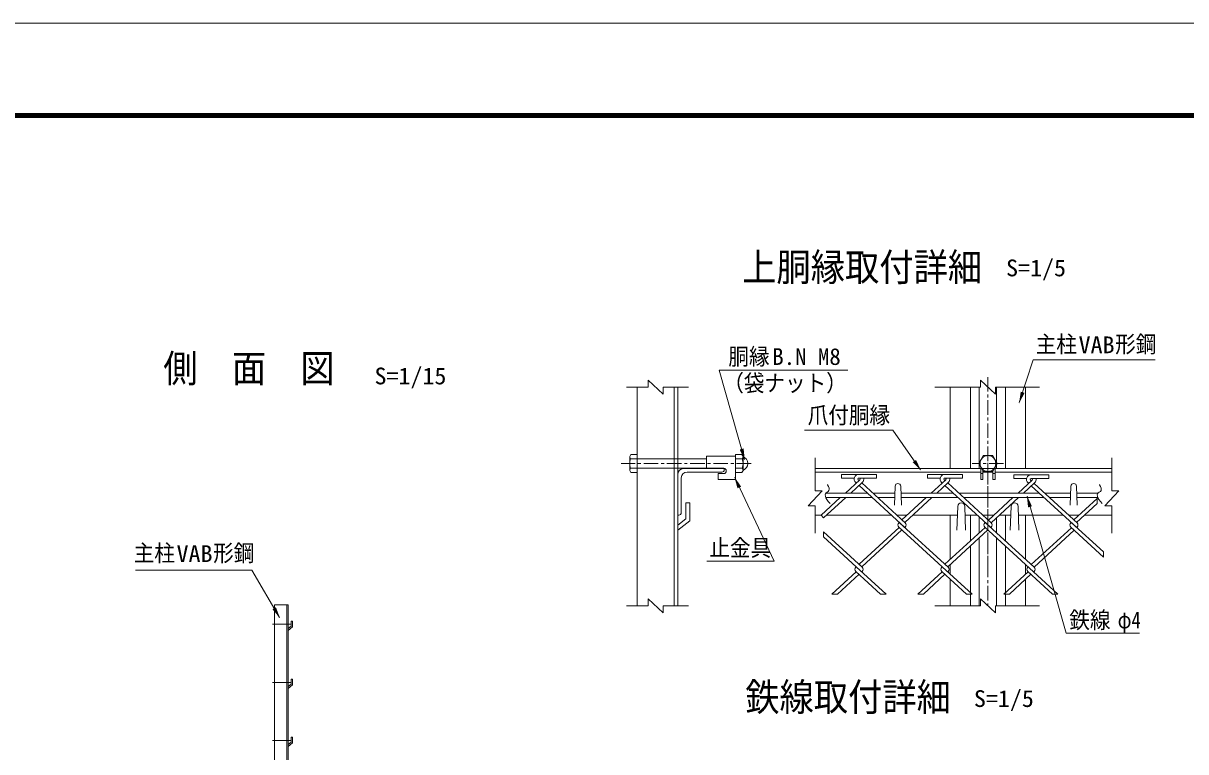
# Model space of a CAD drawing. Units: millimetres, scale not verified, with parts at other scales. Extents: x -4455 to 4455, y -3150 to 3150.
# Drawn here: x -344 to 2659, y 1267 to 3150 of the extents above; entities that cross this region are included whole.
import ezdxf
from ezdxf.enums import TextEntityAlignment as Align

# ---------------------------------------------------------------- set-up
doc = ezdxf.new("R2010")
doc.units = ezdxf.units.MM
doc.header["$LTSCALE"] = 30
doc.linetypes.add('DASHED', pattern=[7.5, 6, -1.5])
doc.linetypes.add('USER1', pattern=[2, 1.25, -0.25, 0.25, -0.25])
for name, color, linetype, lineweight in [('0-2_1部材', 3, 'Continuous', 18), ('0-4_7詳細', 7, 'Continuous', 18), ('0-5_6文字', 3, 'Continuous', 9), ('0-D_D-TTL', 7, 'Continuous', 9)]:
    doc.layers.add(name, color=color, linetype=linetype, lineweight=lineweight)
doc.styles.add('ＭＳ ゴシック', font='')
doc.styles.get('ＭＳ ゴシック').set_extended_font_data('MS Gothic')

msp = doc.modelspace()

# ---------------------------------------------------------------- linework, layer by layer
at = {"layer": '0-2_1部材', "color": 7, "lineweight": 9}
for p, q in [((305.15, 1646.81), (340.16, 1646.81)), ((305.15, 1646.81), (305.15, -63.19)), ((337.16, 1646.81), (337.16, -318.19)), ((340.16, 1586.31), (347.62, 1592.08)), ((351.62, 1605.08), (351.62, 1590.11)), ((340.16, 1581.25), (351.62, 1590.11)), ((340.16, 1436.31), (347.62, 1442.08)), ((347.62, 1455.08), (347.62, 1442.08)), ((351.62, 1455.08), (347.62, 1455.08)), ((351.62, 1455.08), (351.62, 1440.11)), ((340.16, 1431.25), (351.62, 1440.11)), ((340.16, 1286.31), (347.62, 1292.08)), ((351.62, 1305.08), (351.62, 1290.11)), ((340.16, 1281.25), (351.62, 1290.11))]:
    msp.add_line(p, q, dxfattribs=at)
at = {"layer": '0-2_1部材', "color": 1}
for p, q in [((347.62, 1596.81), (300.16, 1596.81)), ((347.62, 1446.81), (300.16, 1446.81)), ((347.62, 1296.81), (300.16, 1296.81))]:
    msp.add_line(p, q, dxfattribs=at)
at = {"layer": '0-2_1部材', "color": 7, "lineweight": 9}
for points in [[(340.16, 1646.81), (340.16, -63.19), (340.16, -318.19)], [(351.62, 1605.08), (347.62, 1605.08), (347.62, 1592.08)], [(351.62, 1305.08), (347.62, 1305.08), (347.62, 1292.08)]]:
    msp.add_lwpolyline(points, dxfattribs=at)
at = {"layer": '0-4_7詳細', "color": 4}
for p, q in [((1270.55, 2210.02), (1270.55, 2228.02)), ((1309.33, 2192.02), (1270.55, 2228.02)), ((2167.47, 2191.97), (2128.7, 2227.97)), ((2128.7, 2209.97), (2128.7, 2227.97)), ((1270.55, 2210.02), (1213.99, 2210.02)), ((1309.33, 2210.02), (1374.6, 2210.02)), ((1309.33, 2210.02), (1309.33, 2192.02)), ((2128.7, 2209.97), (2010.9, 2209.97)), ((2167.47, 2209.97), (2281.42, 2209.97)), ((2167.47, 2209.97), (2167.47, 2191.97)), ((1702.02, 1941.66), (1702.02, 2027.24)), ((2468.42, 1941.66), (2468.42, 2027.24)), ((1720.02, 1941.66), (1684.02, 1902.89)), ((1702.02, 1941.66), (1720.02, 1941.66)), ((1702.02, 1902.89), (1684.02, 1902.89)), ((1702.02, 1902.89), (1702.02, 1832.69)), ((2468.42, 1902.89), (2450.42, 1902.89)), ((2468.42, 1902.89), (2468.42, 1832.69)), ((1270.55, 1644.79), (1270.55, 1662.79)), ((1309.33, 1626.79), (1270.55, 1662.79)), ((2167.47, 1626.79), (2128.7, 1662.79)), ((2128.7, 1644.79), (2128.7, 1662.79)), ((1270.55, 1644.79), (1213.99, 1644.79)), ((1309.33, 1644.79), (1374.6, 1644.79)), ((1309.33, 1644.79), (1309.33, 1626.79)), ((2128.7, 1644.79), (2010.9, 1644.79)), ((2167.47, 1644.79), (2281.42, 1644.79)), ((2167.47, 1644.79), (2167.47, 1626.79))]:
    msp.add_line(p, q, dxfattribs=at)
at = {"layer": '0-4_7詳細', "color": 1, "linetype": 'USER1'}
for p, q in [((2148.09, 2236), (2148.09, 1644.79)), ((1536.44, 2012.57), (1200.19, 2012.57)), ((2188.38, 2012.57), (2107.74, 2012.57)), ((2148.09, 2014.13), (2148.09, 1748.55))]:
    msp.add_line(p, q, dxfattribs=at)
at = {"layer": '0-4_7詳細', "lineweight": 9}
for p, q in [((1241.75, 2210.02), (1241.75, 1644.79)), ((1337.75, 2210.02), (1337.75, 1644.79)), ((1346.75, 2210.02), (1346.75, 1644.79)), ((2050.59, 2209.97), (2050.59, 1999.22)), ((2103.09, 2209.97), (2103.09, 1999.22)), ((2125.59, 2209.97), (2125.59, 1999.22)), ((2170.59, 2209.97), (2170.59, 1999.22)), ((2193.09, 2209.97), (2193.09, 1999.22)), ((2245.59, 2209.97), (2245.59, 1999.22)), ((1222.55, 2030.33), (1225.88, 2036.09)), ((1222.55, 1994.81), (1222.55, 2030.33)), ((1224.61, 2024.57), (1241.75, 2024.57)), ((1225.88, 2036.09), (1241.75, 2036.09)), ((1241.75, 1989.05), (1241.75, 2036.09)), ((1346.75, 2024.57), (1421.18, 2024.57)), ((1421.18, 2031.53), (1496.18, 2031.53)), ((1421.18, 2031.53), (1421.18, 2000.03)), ((1496.18, 1989.05), (1496.18, 2036.09)), ((1512.06, 2036.09), (1496.18, 2036.09)), ((1496.18, 2031.53), (1496.18, 1971.53)), ((1513.32, 2024.57), (1496.18, 2024.57)), ((1515.38, 2030.33), (1512.06, 2036.09)), ((1515.38, 1994.81), (1515.38, 2030.33)), ((1222.55, 1994.81), (1225.88, 1989.05)), ((1224.61, 2000.57), (1241.75, 2000.57)), ((1225.88, 1989.05), (1241.75, 1989.05)), ((1346.75, 2000.57), (1421.18, 2000.57)), ((1346.75, 1879.22), (1346.75, 1984.22)), ((1361.75, 1999.22), (1466.75, 1999.22)), ((1370.75, 1990.22), (1460.75, 1990.22)), ((1421.18, 2000.03), (1465.43, 2000.03)), ((1451.18, 1986.53), (1451.18, 1971.53)), ((1451.18, 1986.53), (1465.43, 1986.53)), ((1466.75, 1999.22), (1466.75, 1996.22)), ((1513.32, 2000.57), (1496.18, 2000.57)), ((1512.06, 1989.05), (1496.18, 1989.05)), ((1515.38, 1994.81), (1512.06, 1989.05)), ((1702.02, 1999.22), (2129.34, 1999.22)), ((1702.02, 1990.22), (2129.34, 1990.22)), ((2283.09, 1999.22), (2013.09, 1999.22)), ((2129.34, 2004.31), (2129.34, 1971.53)), ((2131.81, 2000.03), (2129.34, 2000.03)), ((2135.34, 1986.53), (2129.34, 1986.53)), ((2132.28, 1999.22), (2163.9, 1999.22)), ((2135.34, 1993.92), (2135.34, 1971.53)), ((2135.34, 1990.22), (2160.84, 1990.22)), ((2160.84, 1986.53), (2166.84, 1986.53)), ((2164.37, 2000.03), (2166.84, 2000.03)), ((2166.84, 2004.31), (2166.84, 1971.53)), ((2166.84, 1999.22), (2468.42, 1999.22)), ((2166.84, 1990.22), (2468.42, 1990.22)), ((1355.75, 1885.22), (1355.75, 1975.22)), ((1451.18, 1971.53), (1496.18, 1971.53)), ((1807.94, 1962.1), (1806.5, 1963.42)), ((1822.15, 1962.1), (1823.59, 1963.42)), ((1906.51, 1904.39), (1908.31, 1953.59)), ((1924.51, 1904.39), (1922.71, 1953.59)), ((2135.34, 1971.53), (2129.34, 1971.53)), ((2360.81, 1904.39), (2362.61, 1953.59)), ((2378.81, 1904.39), (2377.01, 1953.59)), ((1729.34, 1924.22), (1849.28, 1924.22)), ((1729.87, 1936.22), (1836.19, 1936.22)), ((1850.4, 1936.22), (1907.68, 1936.22)), ((1863.49, 1924.22), (1907.24, 1924.22)), ((1923.35, 1936.22), (2058.22, 1936.22)), ((1923.79, 1924.22), (2071.31, 1924.22)), ((2072.42, 1936.22), (2280.24, 1936.22)), ((2085.52, 1924.22), (2293.34, 1924.22)), ((2294.45, 1936.22), (2361.98, 1936.22)), ((2307.55, 1924.22), (2361.54, 1924.22)), ((2377.65, 1936.22), (2432.71, 1936.22)), ((2378.09, 1924.22), (2432.17, 1924.22)), ((1367.75, 1910.72), (1367.75, 1869.72)), ((1378.25, 1910.72), (1367.75, 1910.72)), ((1378.25, 1910.72), (1378.25, 1864.56)), ((2067.84, 1840.22), (2070.09, 1901.72)), ((2090.34, 1840.22), (2088.09, 1901.72)), ((2205.84, 1840.22), (2208.09, 1901.72)), ((2228.34, 1840.22), (2226.09, 1901.72)), ((1346.75, 1879.22), (1349.75, 1879.22)), ((1346.75, 1853.49), (1367.75, 1869.72)), ((1346.75, 1840.22), (1378.25, 1864.56)), ((1702.02, 1879.22), (1717.49, 1879.22)), ((1731.7, 1879.22), (1898.39, 1879.22)), ((1912.6, 1879.22), (1939.52, 1879.22)), ((1953.73, 1879.22), (2069.27, 1879.22)), ((2050.59, 1879.22), (2050.59, 1764.53)), ((2088.91, 1879.22), (2120.42, 1879.22)), ((2103.09, 1879.22), (2103.09, 1812.63)), ((2125.59, 1874.49), (2125.59, 1833.25)), ((2134.63, 1879.22), (2163.69, 1879.22)), ((2170.59, 1872.52), (2170.59, 1833.25)), ((2177.9, 1879.22), (2207.27, 1879.22)), ((2193.09, 1879.22), (2193.09, 1812.63)), ((2226.91, 1879.22), (2342.45, 1879.22)), ((2245.59, 1879.22), (2245.59, 1764.53)), ((2356.66, 1879.22), (2383.58, 1879.22)), ((2397.78, 1879.22), (2468.42, 1879.22)), ((2156.26, 1848.34), (2155.19, 1847.36)), ((2125.59, 1820.23), (2125.59, 1644.79)), ((2170.59, 1820.23), (2170.59, 1644.79)), ((2103.09, 1799.61), (2103.09, 1678.63)), ((2193.09, 1799.61), (2193.09, 1678.63)), ((2050.59, 1751.5), (2050.59, 1726.74)), ((2245.59, 1751.5), (2245.59, 1726.74)), ((2050.59, 1713.72), (2050.59, 1644.79)), ((2245.59, 1713.72), (2245.59, 1644.79)), ((2103.09, 1676.61), (2103.09, 1644.79)), ((2193.09, 1676.61), (2193.09, 1644.79))]:
    msp.add_line(p, q, dxfattribs=at)
at = {"layer": '0-4_7詳細', "color": 3, "linetype": 'DASHED'}
for p, q in [((1241.75, 2024.57), (1346.75, 2024.57)), ((1241.75, 2000.57), (1346.75, 2000.57))]:
    msp.add_line(p, q, dxfattribs=at)
at = {"layer": '0-4_7詳細', "color": 3}
for p, q in [((1770.05, 1984.27), (1770.05, 1974.67)), ((1815.48, 1984.27), (1770.05, 1984.27)), ((1814.61, 1984.27), (1860.05, 1984.27)), ((1860.05, 1984.27), (1860.05, 1974.67)), ((2037.51, 1984.27), (1992.07, 1984.27)), ((1992.07, 1984.27), (1992.07, 1974.67)), ((2036.64, 1984.27), (2082.07, 1984.27)), ((2082.07, 1984.27), (2082.07, 1974.67)), ((2215.17, 1983.29), (2215.17, 1973.69)), ((2260.61, 1983.29), (2215.17, 1983.29)), ((2259.74, 1983.29), (2305.17, 1983.29)), ((2305.17, 1983.29), (2305.17, 1973.69)), ((1802.85, 1974.67), (1770.05, 1974.67)), ((1817.1, 1970.5), (1779.7, 1936.22)), ((1823.59, 1963.42), (1793.91, 1936.22)), ((1815.05, 1968.61), (1812.99, 1970.5)), ((1814.61, 1974.67), (1860.05, 1974.67)), ((1815.48, 1974.67), (1814.61, 1974.67)), ((1815.05, 1968.61), (1817.1, 1970.5)), ((1933.17, 1847.36), (1815.05, 1955.59)), ((1934.24, 1859.4), (1822.15, 1962.1)), ((2024.88, 1974.67), (1992.07, 1974.67)), ((2039.13, 1970.5), (2001.72, 1936.22)), ((2045.62, 1963.42), (2015.93, 1936.22)), ((2029.97, 1962.1), (2028.53, 1963.42)), ((2037.07, 1968.61), (2035.02, 1970.5)), ((2036.64, 1974.67), (2082.07, 1974.67)), ((2037.51, 1974.67), (2036.64, 1974.67)), ((2155.19, 1847.36), (2037.07, 1955.59)), ((2156.26, 1859.4), (2044.18, 1962.1)), ((2247.98, 1973.69), (2215.17, 1973.69)), ((2262.23, 1969.52), (2225.89, 1936.22)), ((2268.72, 1962.44), (2240.1, 1936.22)), ((2253.07, 1961.12), (2251.63, 1962.44)), ((2260.17, 1967.63), (2258.12, 1969.52)), ((2259.74, 1973.69), (2305.17, 1973.69)), ((2260.61, 1973.69), (2259.74, 1973.69)), ((2378.29, 1846.38), (2260.17, 1954.61)), ((2379.36, 1858.42), (2267.28, 1961.12)), ((1766.6, 1924.22), (1717.49, 1879.22)), ((1988.63, 1924.22), (1926.06, 1866.89)), ((2002.84, 1924.22), (1933.17, 1860.38)), ((2212.8, 1924.22), (2149.16, 1865.91)), ((2227.01, 1924.22), (2156.26, 1859.4)), ((2430.46, 1922.18), (2370.12, 1866.89)), ((2430.46, 1922.18), (2430.46, 1909.16)), ((2430.46, 1909.16), (2377.22, 1860.38)), ((1934.24, 1859.4), (1926.06, 1866.89)), ((1823.22, 1744.65), (1723.59, 1835.94)), ((1723.59, 1822.92), (1723.59, 1835.94)), ((1918.96, 1847.36), (1815.05, 1752.14)), ((1926.06, 1840.85), (1822.15, 1745.63)), ((1918.96, 1860.38), (1917.88, 1859.4)), ((1918.96, 1860.38), (1917.88, 1859.4)), ((2029.97, 1745.63), (1917.88, 1848.34)), ((2045.25, 1744.65), (1918.96, 1860.38)), ((1934.24, 1848.34), (1933.17, 1847.36)), ((2140.98, 1847.36), (2037.07, 1752.14)), ((2148.09, 1840.85), (2044.18, 1745.63)), ((2140.98, 1860.38), (2139.91, 1859.4)), ((2140.98, 1860.38), (2139.91, 1859.4)), ((2266.21, 1732.61), (2139.91, 1848.34)), ((2267.28, 1744.65), (2140.98, 1860.38)), ((2364.08, 1846.38), (2260.17, 1751.16)), ((2371.19, 1839.87), (2267.28, 1744.65)), ((2363.01, 1860.38), (2361.94, 1859.4)), ((2363.01, 1860.38), (2361.94, 1859.4)), ((2370.12, 1840.85), (2361.94, 1848.34)), ((2446.58, 1770.78), (2361.94, 1848.34)), ((2446.58, 1783.8), (2363.01, 1860.38)), ((2378.29, 1848.34), (2377.22, 1847.36)), ((2378.29, 1848.34), (2377.22, 1847.36)), ((1807.94, 1745.63), (1723.59, 1822.92)), ((2446.58, 1783.8), (2446.58, 1770.78)), ((1807.94, 1745.63), (1806.87, 1744.65)), ((1807.94, 1745.63), (1806.87, 1744.65)), ((1884.95, 1675.07), (1807.94, 1745.63)), ((1823.22, 1744.65), (1815.05, 1752.14)), ((2029.97, 1745.63), (2028.9, 1744.65)), ((2029.97, 1745.63), (2028.9, 1744.65)), ((2106.98, 1675.07), (2029.97, 1745.63)), ((2045.25, 1744.65), (2037.07, 1752.14)), ((2252, 1745.63), (2250.93, 1744.65)), ((2252, 1745.63), (2250.93, 1744.65)), ((1807.94, 1732.61), (1745.14, 1675.07)), ((1815.05, 1726.1), (1759.35, 1675.07)), ((1870.74, 1675.07), (1806.87, 1733.59)), ((1823.22, 1733.59), (1822.15, 1732.61)), ((2029.97, 1732.61), (1967.17, 1675.07)), ((2037.07, 1726.1), (1981.38, 1675.07)), ((2092.77, 1675.07), (2028.9, 1733.59)), ((2045.25, 1733.59), (2044.18, 1732.61)), ((2252, 1732.61), (2189.2, 1675.07)), ((2259.1, 1726.1), (2203.41, 1675.07)), ((2314.8, 1675.07), (2250.93, 1733.59)), ((2259.1, 1726.1), (2250.93, 1733.59)), ((2267.28, 1733.59), (2266.21, 1732.61)), ((2267.28, 1733.59), (2266.21, 1732.61)), ((2329.01, 1675.07), (2266.21, 1732.61)), ((1759.35, 1675.07), (1745.14, 1675.07)), ((1884.95, 1675.07), (1870.74, 1675.07)), ((1981.38, 1675.07), (1967.17, 1675.07)), ((2106.98, 1675.07), (2092.77, 1675.07)), ((2203.41, 1675.07), (2189.2, 1675.07)), ((2329.01, 1675.07), (2314.8, 1675.07))]:
    msp.add_line(p, q, dxfattribs=at)
at = {"layer": '0-4_7詳細', "lineweight": 9}
for points in [[(1786.29, 2254.03), (1454.05, 2254.03), (1519.45, 2023)], [(2580.34, 2280.31), (2264.79, 2280.31), (2229.18, 2169.82)], [(1673.78, 2098.85), (1902.53, 2098.85), (1974.07, 1995.8)], [(2160.84, 1993.92), (2160.84, 1971.53), (2166.84, 1971.53)], [(1422.3, 1759.78), (1595.88, 1759.78), (1493.84, 1975.93)], [(2539.28, 1573.82), (2350.2, 1573.82), (2249.16, 1927.62)]]:
    msp.add_lwpolyline(points, dxfattribs=at)
at = {"layer": '0-4_7詳細', "color": 3}
msp.add_lwpolyline([(2124.57, 2012.57), (2136.33, 2032.94), (2159.85, 2032.94), (2171.61, 2012.57), (2159.85, 1992.2), (2136.33, 1992.2)], close=True, dxfattribs=at)
at = {"layer": '0-4_7詳細', "color": 4}
for points in [[(1733.07, 1957.49), (1733.38, 1957.11), (1736.04, 1952.9), (1737.61, 1949.15), (1738.08, 1945.83), (1737.45, 1942.96), (1735.73, 1940.53), (1732.92, 1938.54), (1730.09, 1936.53), (1728.33, 1934.05), (1727.65, 1931.09), (1728.05, 1927.66), (1729.51, 1923.75), (1732.05, 1919.37), (1735.67, 1914.51), (1740.35, 1909.18)], [(2435.9, 1957.49), (2436.22, 1957.11), (2438.88, 1952.9), (2440.44, 1949.15), (2440.92, 1945.83), (2440.29, 1942.96), (2438.57, 1940.53), (2435.75, 1938.54), (2432.92, 1936.53), (2431.17, 1934.05), (2430.49, 1931.09), (2430.88, 1927.66), (2432.35, 1923.75), (2434.89, 1919.37), (2438.5, 1914.51), (2443.19, 1909.18)], [(2468.42, 1941.66), (2486.42, 1941.66), (2450.42, 1902.89)]]:
    msp.add_lwpolyline(points, dxfattribs=at)
at = {"layer": '0-4_7詳細', "color": 3}
msp.add_lwpolyline([(1780.81, 1924.22), (1723.59, 1871.79), (1717.49, 1879.22)], dxfattribs=at)
msp.add_circle((2148.09, 2012.57), 20.4, dxfattribs=at)
at = {"layer": '0-4_7詳細', "lineweight": 9}
for centre, radius, start, end in [((1231.64, 2030.33), 9.09, 180, 219.3382), ((1258.55, 2012.57), 36, 160.52878, 199.47122), ((1506.29, 2030.33), 9.09, 320.6618, 0), ((1479.38, 2012.57), 36, 340.52878, 19.47122), ((1508.56, 2012.57), 19.02, 291.00774, 68.99226), ((1231.64, 1994.81), 9.09, 140.6618, 180), ((1361.75, 1984.22), 15, 90, 180), ((1370.75, 1975.22), 15, 90, 180), ((1460.75, 1996.22), 6, 270, 0), ((1465.43, 1993.28), 6.75, 270, 90), ((1506.29, 1994.81), 9.09, 0, 39.3382), ((1915.51, 1953.59), 7.2, 0, 180), ((2369.81, 1953.59), 7.2, 0, 180), ((2079.09, 1901.72), 9, 0, 180), ((2217.09, 1901.72), 9, 0, 180), ((1349.75, 1885.22), 6, 270, 0)]:
    msp.add_arc(centre, radius, start, end, dxfattribs=at)
at = {"layer": '0-4_7詳細', "color": 3}
for centre, radius, start, end in [((1814.61, 1972.27), 12, 90, 227.5), ((2036.64, 1972.27), 12, 90, 227.5), ((2259.74, 1971.29), 12, 90, 227.5), ((1814.61, 1972.27), 2.4, 90, 227.5), ((1815.48, 1972.27), 2.4, 312.5, 90), ((1815.48, 1972.27), 12, 312.5, 11.53696), ((2036.64, 1972.27), 2.4, 90, 227.5), ((2037.51, 1972.27), 2.4, 312.5, 90), ((2037.51, 1972.27), 12, 312.5, 11.53696), ((2259.74, 1971.29), 2.4, 90, 227.5), ((2260.61, 1971.29), 2.4, 312.5, 90), ((2260.61, 1971.29), 12, 312.5, 11.53696), ((1922.95, 1853.87), 7.5, 132.5, 227.5), ((1929.17, 1853.87), 7.5, 312.5, 47.5), ((2144.98, 1853.87), 7.5, 132.5, 227.5), ((2151.2, 1853.87), 7.5, 312.5, 47.5), ((2367.01, 1853.87), 7.5, 132.5, 227.5), ((2373.22, 1853.87), 7.5, 312.5, 47.5), ((1811.94, 1739.12), 7.5, 132.5, 227.5), ((1818.15, 1739.12), 7.5, 312.5, 47.5), ((2033.97, 1739.12), 7.5, 132.5, 227.5), ((2040.18, 1739.12), 7.5, 312.5, 47.5), ((2255.99, 1739.12), 7.5, 132.5, 227.5), ((2262.21, 1739.12), 7.5, 312.5, 47.5)]:
    msp.add_arc(centre, radius, start, end, dxfattribs=at)
at = {"layer": '0-4_7詳細'}
for points in [[(2228.56, 2167.92), (2232.81, 2198.07), (2242.73, 2194.87)], [(1519.99, 2021.08), (1506.81, 2048.52), (1516.83, 2051.36)], [(1975.21, 1994.16), (1953.82, 2015.83), (1962.38, 2021.77)], [(1492.98, 1977.74), (1510.5, 1952.83), (1501.08, 1948.39)], [(2248.61, 1929.55), (2261.86, 1902.13), (2251.84, 1899.27)]]:
    msp.add_solid(points, dxfattribs=at)
at = {"layer": '0-5_6文字', "color": 7}
msp.add_lwpolyline([(-54.48, 1737.12), (246.47, 1737.12), (318.16, 1614.28)], dxfattribs=at)
msp.add_solid([(319.16, 1612.55), (299.54, 1635.84), (308.54, 1641.09)], dxfattribs=at)
at = {"layer": '0-D_D-TTL', "color": 2, "lineweight": 18}
msp.add_lwpolyline([(-4454.56, 3150.45), (4455.14, 3150.45), (4455.14, -3149.97), (-4454.56, -3149.97)], close=True, dxfattribs=at)
at = {"layer": '0-D_D-TTL'}
for points in [[(-4168.18, 2917.11), (4168.75, 2917.11), (4168.75, -2916.62), (-4168.18, -2916.62)], [(-4165.53, 2914.45), (4166.1, 2914.45), (4166.1, -2913.97), (-4165.53, -2913.97)], [(-4162.87, 2911.8), (4163.45, 2911.8), (4163.45, -2911.32), (-4162.87, -2911.32)], [(-4160.22, 2909.15), (4160.8, 2909.15), (4160.8, -2908.67), (-4160.22, -2908.67)], [(-4157.57, 2906.5), (4158.15, 2906.5), (4158.15, -2906.02), (-4157.57, -2906.02)]]:
    msp.add_lwpolyline(points, close=True, dxfattribs=at)

# ---------------------------------------------------------------- texts
at = {"layer": '0-4_7詳細', "style": 'ＭＳ ゴシック', "width": 0.9}
for s, p in [('上胴縁取付詳細', (1513.11, 2462.34)), ('鉄線取付詳細', (1521.07, 1351.17))]:
    msp.add_text(s, height=72.14, dxfattribs=at).set_placement(p, align=Align.BOTTOM_LEFT)
at = {"layer": '0-4_7詳細', "color": 3, "style": 'ＭＳ ゴシック'}
for s, width, p in [('S=1/5', 1.05, (2195.04, 2483.29)), ('主柱', 0.9, (2271.52, 2286.23)), ('形鋼', 0.9, (2476.79, 2286.23)), ('胴縁', 0.9, (1477.56, 2254.26)), ('VAB', 1.05, (2382.32, 2284.51)), ('（袋ナット）', 0.9, (1464.34, 2185.88)), ('爪付胴縁', 0.9, (1682.5, 2103)), ('止金具', 0.9, (1428.52, 1760.15)), ('鉄線', 0.9, (2358.35, 1573.32)), ('φ4', 0.8, (2483.27, 1573.32)), ('S=1/5', 1.05, (2111.94, 1370.15))]:
    msp.add_text(s, height=43.33, dxfattribs=dict(at, width=width)).set_placement(p, align=Align.BOTTOM_LEFT)
msp.add_text('B.N M8', height=43.33, dxfattribs=at).set_placement((1591.01, 2254.26), align=Align.BOTTOM_LEFT)
at = {"layer": '0-5_6文字', "color": 7, "style": 'ＭＳ ゴシック', "width": 0.9}
msp.add_text('側\u3000面\u3000図', height=72.14, dxfattribs=at).set_placement((17.7, 2200.6), align=Align.BOTTOM_LEFT)
at = {"layer": '0-5_6文字', "style": 'ＭＳ ゴシック'}
for s, width, p in [('S=1/15', 1.05, (563.29, 2204.05)), ('主柱', 0.9, (-58.87, 1746.42)), ('形鋼', 0.9, (146.4, 1746.42)), ('VAB', 1.05, (51.93, 1744.7))]:
    msp.add_text(s, height=43.33, dxfattribs=dict(at, width=width)).set_placement(p, align=Align.BOTTOM_LEFT)

doc.saveas('drawing.dxf')
